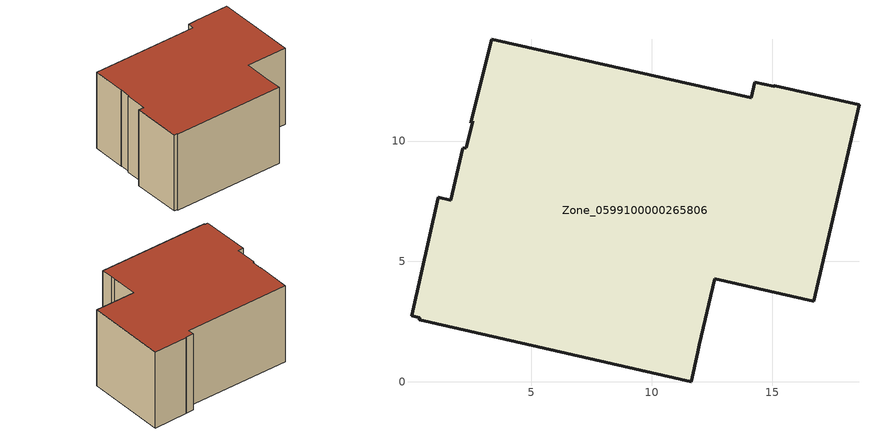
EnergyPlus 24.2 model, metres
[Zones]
Zone_0599100000265806
 floor ground (C_G): 0.36,2.66 0.02,2.74 1.12,7.66 1.65,7.54 2.14,9.7 2.29,9.72 2.56,10.81 2.47,10.76 3.35,14.23 14.13,11.79 14.28,12.44 15.06,12.27 15.1,12.3 18.61,11.51 16.72,3.35 12.62,4.28 11.97,1.54 11.92,1.22 11.64,0 0.34,2.57 z0
 wall outside (C_F): 16.72,3.35 18.61,11.51 15.1,12.3 15.06,12.27 14.28,12.44 14.13,11.79 3.35,14.23 2.47,10.76 2.56,10.81 2.29,9.72 2.14,9.7 1.65,7.54 1.12,7.66 0.02,2.74 0.36,2.66 0.34,2.57 11.64,0 11.92,1.22 11.97,1.54 12.62,4.28 16.72,3.35 z0:8.31
 roof outside (C_R): 14.13,11.79 3.35,14.23 2.47,10.76 2.56,10.81 2.29,9.72 2.14,9.7 1.65,7.54 1.12,7.66 0.02,2.74 0.36,2.66 0.34,2.57 11.64,0 11.92,1.22 11.97,1.54 12.62,4.28 16.72,3.35 18.61,11.51 15.1,12.3 15.06,12.27 14.28,12.44 z8.31
[BUILDING]
Pand.0599100000265806: North Axis=0; Terrain=City; Loads Convergence Tolerance Value=0.04; Temperature Convergence Tolerance Value=0.4; Solar Distribution=FullExterior; Maximum Number of Warmup Days=25; Minimum Number of Warmup Days=1
[Site:Location]
Rotterdam.The.Hague.AP_ZH_NLD Design_Conditions: Latitude=51.96; Longitude=4.45; Time Zone=1; Elevation=-4.5
[SITE:GROUNDTEMPERATURE:BUILDINGSURFACE]
18, 18, 18, 18, 18, 18, 18, 18, 18, 18, 18, 18
[MATERIAL] Thermal Absorptance=0.9; Solar Absorptance=0.7; Visible Absorptance=0.7
Name | Roughness | Thickness | Conductivity | Density | Specific Heat
G.D.1965 | MediumSmooth | 0.15 | 1 | 540 | 1210
F.D.1965 | Rough | 0.3 | 0.857143 | 1920 | 840
R.D.1965 | MediumRough | 0.2 | 0.08 | 1500 | 1000
[CONSTRUCTION]
C_G: G.D.1965
C_F: F.D.1965
C_R: R.D.1965
[ZONE]
Zone_0599100000265806: Type=1; Multiplier=1; Ceiling Height=Autocalculate; Volume=Autocalculate; Floor Area=autocalculate; Part of Total Floor Area=Yes
[ZONEINFILTRATION:DESIGNFLOWRATE]
Infil_Zone_0599100000265806: Zone or ZoneList or Space or SpaceList=Zone_0599100000265806; Schedule=AlwaysOn; Design Flow Rate Calculation Method=Flow/Area; Flow Rate per Floor Area=0.0042; Constant Term Coefficient=1; Temperature Term Coefficient=0; Velocity Term Coefficient=0; Velocity Squared Term Coefficient=0
[HVACTEMPLATE:ZONE:IDEALLOADSAIRSYSTEM]
Zone_0599100000265806: Maximum Heating Supply Air Temperature=50; Minimum Cooling Supply Air Temperature=13; Maximum Heating Supply Air Humidity Ratio=0.0156; Minimum Cooling Supply Air Humidity Ratio=0.0077; Heating Limit=NoLimit; Cooling Limit=NoLimit; Dehumidification Control Type=ConstantSensibleHeatRatio; Cooling Sensible Heat Ratio=0.7; Dehumidification Setpoint=60; Humidification Control Type=None; Humidification Setpoint=30; Outdoor Air Method=None; Outdoor Air Flow Rate per Person=0.00944; Outdoor Air Flow Rate per Zone Floor Area=0; Outdoor Air Flow Rate per Zone=0; Demand Controlled Ventilation Type=None; Outdoor Air Economizer Type=NoEconomizer; Heat Recovery Type=None; Sensible Heat Recovery Effectiveness=0.7; Latent Heat Recovery Effectiveness=0.65
[ZONECONTROL:THERMOSTAT]
ThermostatControl_Zone_0599100000265806: Zone or ZoneList=Zone_0599100000265806; Control Type Schedule=DualSetpointControlType; Control 1=Thermostat_Zone_0599100000265806; Temperature Difference Between Cutout And Setpoint=0
[THERMOSTATSETPOINT:DUALSETPOINT]
Thermostat_Zone_0599100000265806: Heating Setpoint Temperature Schedule=HeatingSetpoint_Zone_0599100000265806; Cooling Setpoint Temperature Schedule=CoolingSetpoint_Zone_0599100000265806
[SCHEDULE:COMPACT]
HeatingSetpoint_Zone_0599100000265806: Through: 12/31, For: AllDays, Until: 24:00, 21
CoolingSetpoint_Zone_0599100000265806: Through: 12/31, For: AllDays, Until: 24:00, 24
DualSetpointControlType: Through: 12/31, For: AllDays, Until: 24:00, 4
AlwaysOn: Through: 12/31, For: AllDays, Until: 24:00, 1
